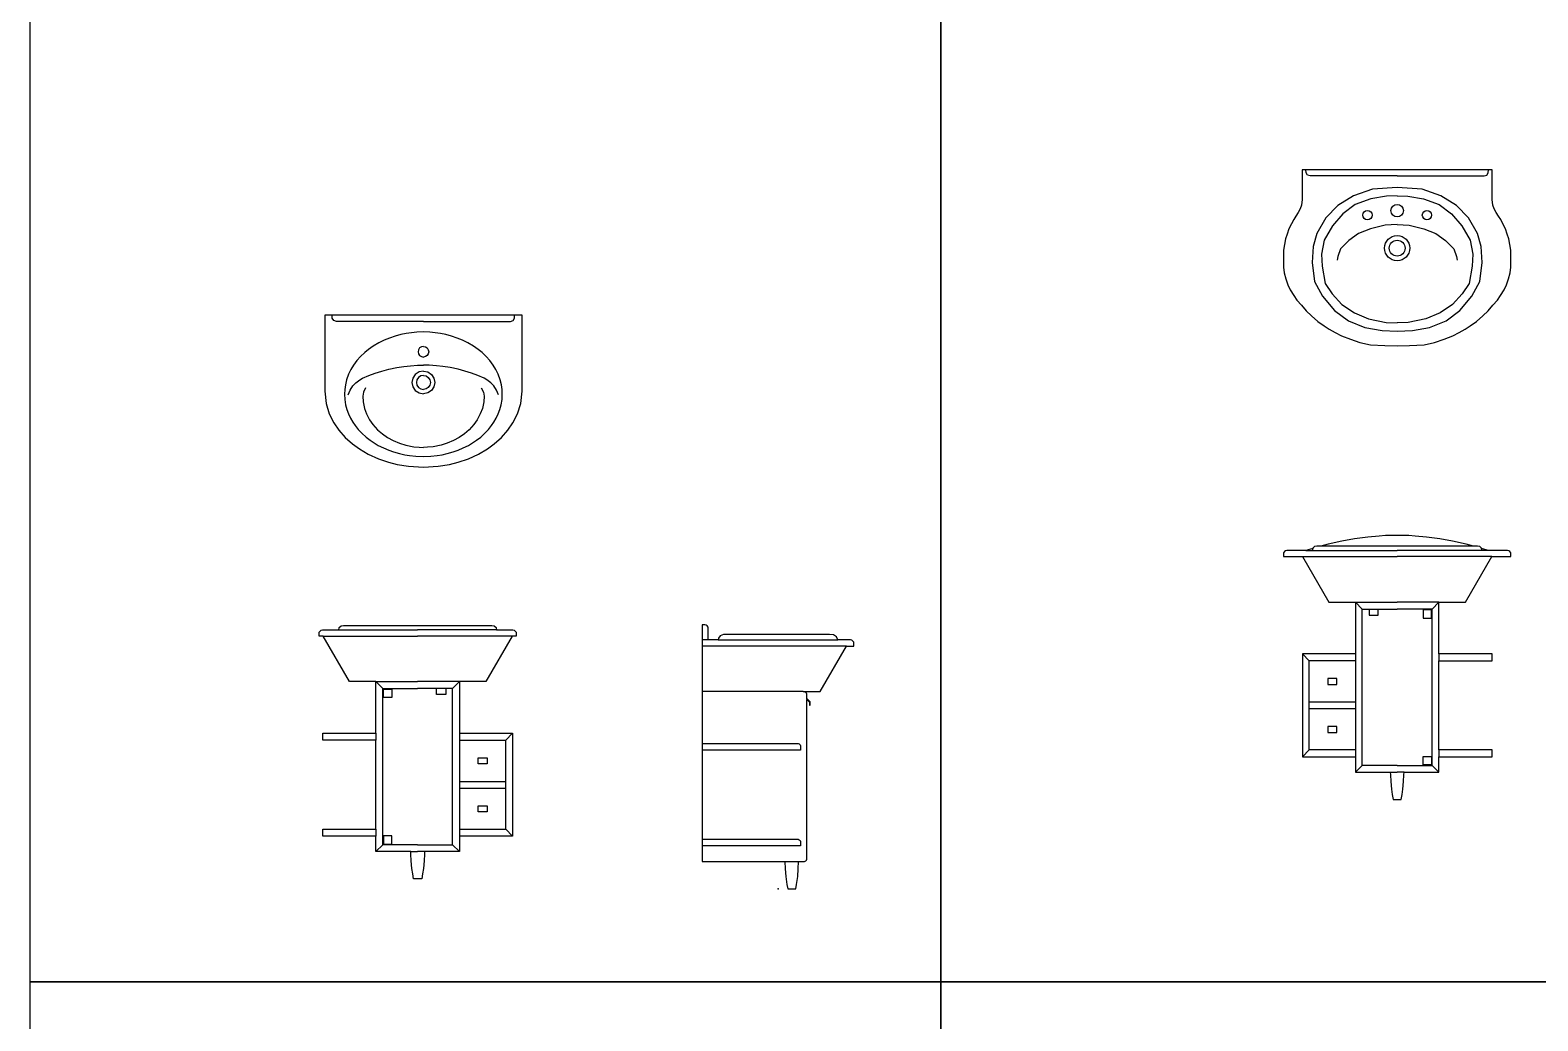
# Model space of a CAD drawing. Header units: millimetres. Extents: x 238.8 to 256.8, y 165 to 177.8.
# Drawn here: x 238.76 to 243.728, y 171.243 to 174.506 of the extents above; entities that cross this region are included whole.
import ezdxf

# ---------------------------------------------------------------- set-up
doc = ezdxf.new("R2010")
doc.units = ezdxf.units.MM

msp = doc.modelspace()

# ---------------------------------------------------------------- linework, layer by layer
at = {"color": 252}
for p, q in [((238.7604, 164.971), (238.7604, 177.771)), ((241.7604, 177.771), (241.7604, 164.971)), ((241.7604, 164.971), (241.7604, 177.771)), ((238.7604, 171.371), (256.7604, 171.371)), ((256.7604, 171.371), (238.7604, 171.371)), ((238.7604, 171.371), (238.7604, 171.371))]:
    msp.add_line(p, q, dxfattribs=at)
at = {"color": 175}
for p, q in [((242.9641, 174.0364), (242.9637, 174.0459)), ((242.9688, 174.0285), (242.9641, 174.0364)), ((242.9778, 174.0258), (242.9688, 174.0285)), ((243.2643, 174.0258), (242.9778, 174.0258)), ((243.2643, 174.0258), (243.5509, 174.0258)), ((243.5509, 174.0258), (243.5598, 174.0285)), ((243.5598, 174.0285), (243.5646, 174.0364)), ((243.5646, 174.0364), (243.5649, 174.0459)), ((243.1201, 173.9604), (243.0684, 173.9285)), ((243.1825, 173.9817), (243.1201, 173.9604)), ((243.2296, 173.9589), (243.1779, 173.9498)), ((243.2643, 173.9879), (243.1825, 173.9817)), ((243.2643, 173.96), (243.2296, 173.9589)), ((243.3462, 173.9817), (243.2643, 173.9879)), ((243.2643, 173.96), (243.2991, 173.9589)), ((243.2991, 173.9589), (243.3508, 173.9498)), ((243.4085, 173.9604), (243.3462, 173.9817)), ((243.4602, 173.9285), (243.4085, 173.9604)), ((243.0684, 173.9285), (243.0289, 173.8875)), ((243.1262, 173.9316), (243.0851, 173.9012)), ((243.1779, 173.9498), (243.1262, 173.9316)), ((243.3508, 173.9498), (243.4024, 173.9316)), ((243.4024, 173.9316), (243.4435, 173.9012)), ((243.4998, 173.8875), (243.4602, 173.9285)), ((243.0289, 173.8875), (243, 173.8359)), ((243.0517, 173.8617), (243.0243, 173.8146)), ((243.0851, 173.9012), (243.0517, 173.8617)), ((243.225, 173.8632), (243.1764, 173.8511)), ((243.2643, 173.8655), (243.225, 173.8632)), ((243.2643, 173.8655), (243.3036, 173.8632)), ((243.3036, 173.8632), (243.3523, 173.8511)), ((243.4435, 173.9012), (243.477, 173.8617)), ((243.477, 173.8617), (243.5043, 173.8146)), ((243.5286, 173.8359), (243.4998, 173.8875)), ((243, 173.8359), (242.9878, 173.7934)), ((243.0243, 173.8146), (243.0152, 173.7675)), ((243.1049, 173.8131), (243.0775, 173.7858)), ((243.1368, 173.8359), (243.1049, 173.8131)), ((243.1764, 173.8511), (243.1368, 173.8359)), ((243.3523, 173.8511), (243.3918, 173.8359)), ((243.3918, 173.8359), (243.4237, 173.8131)), ((243.4237, 173.8131), (243.4511, 173.7858)), ((243.5043, 173.8146), (243.5134, 173.7675)), ((243.5408, 173.7934), (243.5286, 173.8359)), ((242.9878, 173.7934), (242.9843, 173.7402)), ((243.0152, 173.7675), (243.0167, 173.7281)), ((243.0684, 173.76), (243.0669, 173.7478)), ((243.0775, 173.7858), (243.0684, 173.76)), ((243.4511, 173.7858), (243.4602, 173.76)), ((243.4602, 173.76), (243.4617, 173.7478)), ((243.5134, 173.7675), (243.5119, 173.7281)), ((243.5443, 173.7402), (243.5408, 173.7934)), ((242.9843, 173.7402), (242.9924, 173.6779)), ((243.0167, 173.7281), (243.0274, 173.6719)), ((243.5119, 173.7281), (243.5013, 173.6719)), ((243.5362, 173.6779), (243.5443, 173.7402)), ((242.9924, 173.6779), (243.0182, 173.6293)), ((243.0274, 173.6719), (243.0502, 173.6369)), ((243.5013, 173.6719), (243.4785, 173.6369)), ((243.5104, 173.6293), (243.5362, 173.6779)), ((243.0182, 173.6293), (243.0578, 173.5823)), ((243.0502, 173.6369), (243.0821, 173.602)), ((243.4785, 173.6369), (243.4465, 173.602)), ((243.4709, 173.5823), (243.5104, 173.6293)), ((239.7557, 173.5573), (239.7553, 173.5668)), ((240.3562, 173.5573), (240.3565, 173.5668)), ((243.0578, 173.5823), (243.1034, 173.5488)), ((243.0821, 173.602), (243.1232, 173.5747)), ((243.1232, 173.5747), (243.1703, 173.5549)), ((243.4055, 173.5747), (243.3584, 173.5549)), ((243.4465, 173.602), (243.4055, 173.5747)), ((243.4253, 173.5488), (243.4709, 173.5823)), ((239.7604, 173.5494), (239.7557, 173.5573)), ((239.7694, 173.5467), (239.7604, 173.5494)), ((240.0559, 173.5467), (239.7694, 173.5467)), ((240.0559, 173.5117), (240.0347, 173.511)), ((240.0559, 173.5467), (240.3425, 173.5467)), ((240.0771, 173.511), (240.0559, 173.5117)), ((240.3425, 173.5467), (240.3514, 173.5494)), ((240.3514, 173.5494), (240.3562, 173.5573)), ((243.1034, 173.5488), (243.1581, 173.5261)), ((243.1581, 173.5261), (243.2144, 173.5169)), ((243.1703, 173.5549), (243.2281, 173.5428)), ((243.2144, 173.5169), (243.2643, 173.5139)), ((243.2281, 173.5428), (243.2643, 173.5419)), ((243.3006, 173.5428), (243.2643, 173.5419)), ((243.2643, 173.5139), (243.3143, 173.5169)), ((243.3584, 173.5549), (243.3006, 173.5428)), ((243.3143, 173.5169), (243.3705, 173.5261)), ((243.3705, 173.5261), (243.4253, 173.5488)), ((239.8902, 173.4646), (239.8753, 173.4541)), ((239.9092, 173.4759), (239.8902, 173.4646)), ((239.9267, 173.4846), (239.9092, 173.4759)), ((239.9442, 173.4917), (239.9267, 173.4846)), ((239.9631, 173.4981), (239.9442, 173.4917)), ((239.9815, 173.5031), (239.9631, 173.4981)), ((239.999, 173.5067), (239.9815, 173.5031)), ((240.0173, 173.5094), (239.999, 173.5067)), ((240.0347, 173.511), (240.0173, 173.5094)), ((240.0492, 173.4628), (240.0436, 173.459)), ((240.0559, 173.4642), (240.0492, 173.4628)), ((240.0559, 173.4642), (240.0626, 173.4628)), ((240.0626, 173.4628), (240.0683, 173.459)), ((240.0946, 173.5094), (240.0771, 173.511)), ((240.1128, 173.5067), (240.0946, 173.5094)), ((240.1303, 173.5031), (240.1128, 173.5067)), ((240.1487, 173.4981), (240.1303, 173.5031)), ((240.1677, 173.4917), (240.1487, 173.4981)), ((240.1851, 173.4846), (240.1677, 173.4917)), ((240.2026, 173.4759), (240.1851, 173.4846)), ((240.2216, 173.4646), (240.2026, 173.4759)), ((240.2365, 173.4541), (240.2216, 173.4646)), ((239.8371, 173.4173), (239.8261, 173.4025)), ((239.8488, 173.4306), (239.8371, 173.4173)), ((239.8625, 173.4436), (239.8488, 173.4306)), ((239.8753, 173.4541), (239.8625, 173.4436)), ((240.0398, 173.4533), (240.0384, 173.4467)), ((240.0384, 173.4467), (240.0398, 173.44)), ((240.0436, 173.459), (240.0398, 173.4533)), ((240.0398, 173.44), (240.0436, 173.4343)), ((240.0436, 173.4343), (240.0492, 173.4305)), ((240.0492, 173.4305), (240.0559, 173.4292)), ((240.0626, 173.4305), (240.0559, 173.4292)), ((240.0683, 173.4343), (240.0626, 173.4305)), ((240.0683, 173.459), (240.0721, 173.4533)), ((240.0721, 173.44), (240.0683, 173.4343)), ((240.0721, 173.4533), (240.0734, 173.4467)), ((240.0734, 173.4467), (240.0721, 173.44)), ((240.2494, 173.4436), (240.2365, 173.4541)), ((240.263, 173.4306), (240.2494, 173.4436)), ((240.2748, 173.4173), (240.263, 173.4306)), ((240.2857, 173.4025), (240.2748, 173.4173)), ((239.8096, 173.3723), (239.803, 173.3543)), ((239.8171, 173.3877), (239.8096, 173.3723)), ((239.8261, 173.4025), (239.8171, 173.3877)), ((239.8558, 173.3591), (239.8764, 173.3679)), ((239.8764, 173.3679), (239.897, 173.3757)), ((239.897, 173.3757), (239.9192, 173.3828)), ((239.9192, 173.3828), (239.9417, 173.3889)), ((239.9417, 173.3889), (239.9681, 173.3946)), ((239.9681, 173.3946), (239.9919, 173.3984)), ((239.9919, 173.3984), (240.0132, 173.4007)), ((240.0132, 173.4007), (240.0365, 173.4023)), ((240.0294, 173.3722), (240.0213, 173.36)), ((240.0416, 173.3803), (240.0294, 173.3722)), ((240.0365, 173.4023), (240.0559, 173.4027)), ((240.0471, 173.3669), (240.0397, 173.3619)), ((240.0559, 173.3832), (240.0416, 173.3803)), ((240.0559, 173.3687), (240.0471, 173.3669)), ((240.0754, 173.4023), (240.0559, 173.4027)), ((240.0559, 173.3832), (240.0703, 173.3803)), ((240.0559, 173.3687), (240.0647, 173.3669)), ((240.0647, 173.3669), (240.0722, 173.3619)), ((240.0703, 173.3803), (240.0824, 173.3722)), ((240.0987, 173.4007), (240.0754, 173.4023)), ((240.0824, 173.3722), (240.0906, 173.36)), ((240.1199, 173.3984), (240.0987, 173.4007)), ((240.1437, 173.3946), (240.1199, 173.3984)), ((240.1702, 173.3889), (240.1437, 173.3946)), ((240.1927, 173.3828), (240.1702, 173.3889)), ((240.2148, 173.3757), (240.1927, 173.3828)), ((240.2354, 173.3679), (240.2148, 173.3757)), ((240.256, 173.3591), (240.2354, 173.3679)), ((240.2947, 173.3877), (240.2857, 173.4025)), ((240.3022, 173.3723), (240.2947, 173.3877)), ((240.3088, 173.3543), (240.3022, 173.3723)), ((239.7967, 173.322), (239.7959, 173.3067)), ((239.7989, 173.3375), (239.7967, 173.322)), ((239.803, 173.3543), (239.7989, 173.3375)), ((239.8084, 173.3052), (239.8147, 173.3203)), ((239.8147, 173.3203), (239.8239, 173.3342)), ((239.8239, 173.3342), (239.8334, 173.3443)), ((239.8334, 173.3443), (239.8463, 173.354)), ((239.8463, 173.354), (239.8558, 173.3591)), ((239.8581, 173.3139), (239.8559, 173.3002)), ((239.8654, 173.3278), (239.8581, 173.3139)), ((240.0213, 173.36), (240.0184, 173.3457)), ((240.0184, 173.3457), (240.0213, 173.3313)), ((240.0213, 173.3313), (240.0294, 173.3191)), ((240.0294, 173.3191), (240.0416, 173.311)), ((240.0347, 173.3545), (240.0329, 173.3457)), ((240.0329, 173.3457), (240.0347, 173.3368)), ((240.0397, 173.3619), (240.0347, 173.3545)), ((240.0347, 173.3368), (240.0397, 173.3294)), ((240.0397, 173.3294), (240.0471, 173.3244)), ((240.0471, 173.3244), (240.0559, 173.3227)), ((240.0647, 173.3244), (240.0559, 173.3227)), ((240.0722, 173.3294), (240.0647, 173.3244)), ((240.0824, 173.3191), (240.0703, 173.311)), ((240.0722, 173.3619), (240.0772, 173.3545)), ((240.0772, 173.3368), (240.0722, 173.3294)), ((240.0772, 173.3545), (240.0789, 173.3457)), ((240.0789, 173.3457), (240.0772, 173.3368)), ((240.0906, 173.3313), (240.0824, 173.3191)), ((240.0906, 173.36), (240.0934, 173.3457)), ((240.0934, 173.3457), (240.0906, 173.3313)), ((240.2464, 173.3278), (240.2538, 173.3139)), ((240.2538, 173.3139), (240.2559, 173.3002)), ((240.2655, 173.354), (240.256, 173.3591)), ((240.2784, 173.3443), (240.2655, 173.354)), ((240.288, 173.3342), (240.2784, 173.3443)), ((240.2972, 173.3203), (240.288, 173.3342)), ((240.3034, 173.3052), (240.2972, 173.3203)), ((240.313, 173.3375), (240.3088, 173.3543)), ((240.3152, 173.322), (240.313, 173.3375)), ((240.3159, 173.3067), (240.3152, 173.322)), ((239.7959, 173.3067), (239.7968, 173.2898)), ((239.7968, 173.2898), (239.7996, 173.2723)), ((239.7996, 173.2723), (239.8038, 173.2567)), ((239.8559, 173.3002), (239.8571, 173.282)), ((239.8571, 173.282), (239.8617, 173.26)), ((240.0416, 173.311), (240.0559, 173.3082)), ((240.0703, 173.311), (240.0559, 173.3082)), ((240.2548, 173.282), (240.2502, 173.26)), ((240.2559, 173.3002), (240.2548, 173.282)), ((240.3081, 173.2567), (240.3122, 173.2723)), ((240.3122, 173.2723), (240.315, 173.2898)), ((240.315, 173.2898), (240.3159, 173.3067)), ((239.8038, 173.2567), (239.809, 173.2424)), ((239.809, 173.2424), (239.8159, 173.2279)), ((239.8159, 173.2279), (239.8235, 173.2148)), ((239.8235, 173.2148), (239.8313, 173.2034)), ((239.8617, 173.26), (239.8684, 173.2417)), ((239.8684, 173.2417), (239.8788, 173.2219)), ((239.8788, 173.2219), (239.8896, 173.2066)), ((240.233, 173.2219), (240.2223, 173.2066)), ((240.2435, 173.2417), (240.233, 173.2219)), ((240.2502, 173.26), (240.2435, 173.2417)), ((240.2805, 173.2034), (240.2883, 173.2148)), ((240.2883, 173.2148), (240.296, 173.2279)), ((240.296, 173.2279), (240.3028, 173.2424)), ((240.3028, 173.2424), (240.3081, 173.2567)), ((239.8313, 173.2034), (239.8416, 173.1906)), ((239.8416, 173.1906), (239.8531, 173.1784)), ((239.8531, 173.1784), (239.8671, 173.1657)), ((239.8671, 173.1657), (239.8809, 173.1551)), ((239.8896, 173.2066), (239.905, 173.1896)), ((239.905, 173.1896), (239.9208, 173.1759)), ((239.9208, 173.1759), (239.938, 173.1641)), ((239.938, 173.1641), (239.9563, 173.1541)), ((240.1739, 173.1641), (240.1556, 173.1541)), ((240.191, 173.1759), (240.1739, 173.1641)), ((240.2068, 173.1896), (240.191, 173.1759)), ((240.2223, 173.2066), (240.2068, 173.1896)), ((240.231, 173.1551), (240.2447, 173.1657)), ((240.2447, 173.1657), (240.2588, 173.1784)), ((240.2588, 173.1784), (240.2703, 173.1906)), ((240.2703, 173.1906), (240.2805, 173.2034)), ((239.8809, 173.1551), (239.8942, 173.1461)), ((239.8942, 173.1461), (239.9073, 173.1384)), ((239.9073, 173.1384), (239.9244, 173.1298)), ((239.9244, 173.1298), (239.9416, 173.1225)), ((239.9416, 173.1225), (239.9576, 173.1169)), ((239.9563, 173.1541), (239.9771, 173.1453)), ((239.9576, 173.1169), (239.9772, 173.1113)), ((239.9771, 173.1453), (239.9976, 173.139)), ((239.9976, 173.139), (240.024, 173.1338)), ((240.024, 173.1338), (240.0425, 173.132)), ((240.0425, 173.132), (240.0559, 173.1317)), ((240.0693, 173.132), (240.0559, 173.1317)), ((240.0878, 173.1338), (240.0693, 173.132)), ((240.1143, 173.139), (240.0878, 173.1338)), ((240.1348, 173.1453), (240.1143, 173.139)), ((240.1347, 173.1113), (240.1543, 173.1169)), ((240.1556, 173.1541), (240.1348, 173.1453)), ((240.1543, 173.1169), (240.1702, 173.1225)), ((240.1702, 173.1225), (240.1874, 173.1298)), ((240.1874, 173.1298), (240.2045, 173.1384)), ((240.2045, 173.1384), (240.2176, 173.1461)), ((240.2176, 173.1461), (240.231, 173.1551)), ((239.9772, 173.1113), (239.9945, 173.1074)), ((239.9945, 173.1074), (240.0104, 173.1048)), ((240.0104, 173.1048), (240.0312, 173.1026)), ((240.0312, 173.1026), (240.0559, 173.1017)), ((240.0559, 173.1017), (240.0806, 173.1026)), ((240.0806, 173.1026), (240.1014, 173.1048)), ((240.1014, 173.1048), (240.1173, 173.1074)), ((240.1173, 173.1074), (240.1347, 173.1113)), ((242.9527, 172.7718), (243.2643, 172.7718)), ((242.9634, 172.7918), (243.2643, 172.7918)), ((242.986, 172.7987), (242.9843, 172.7918)), ((243.2643, 172.8068), (243.0128, 172.8068)), ((243.5158, 172.8068), (243.2643, 172.8068)), ((243.5653, 172.7918), (243.2643, 172.7918)), ((243.576, 172.7718), (243.2643, 172.7718)), ((243.5443, 172.7918), (243.5426, 172.7987)), ((243.1269, 172.6219), (243.2643, 172.6219)), ((243.1495, 172.5992), (243.1269, 172.6219)), ((243.4018, 172.6219), (243.2643, 172.6219)), ((243.3791, 172.5992), (243.4018, 172.6219)), ((243.1495, 172.0844), (243.1495, 172.5992)), ((243.1495, 172.5992), (243.2643, 172.5992)), ((243.1719, 172.5992), (243.1719, 172.5792)), ((243.1719, 172.5792), (243.2019, 172.5792)), ((243.2019, 172.5792), (243.2019, 172.5992)), ((243.3791, 172.5992), (243.2643, 172.5992)), ((243.3495, 172.5971), (243.3495, 172.5696)), ((243.377, 172.5971), (243.3495, 172.5971)), ((243.3495, 172.5696), (243.377, 172.5696)), ((243.377, 172.5696), (243.377, 172.5971)), ((243.3791, 172.0844), (243.3791, 172.5992)), ((239.7771, 172.5303), (240.0371, 172.5303)), ((240.2971, 172.5303), (240.0371, 172.5303)), ((239.7255, 172.5103), (240.0371, 172.5103)), ((240.3488, 172.5103), (240.0371, 172.5103)), ((240.9945, 172.4973), (240.9745, 172.4973)), ((241.4495, 172.4773), (240.9745, 172.4773)), ((241.0275, 172.4973), (241.4215, 172.4973)), ((242.9743, 172.4291), (242.9519, 172.4514)), ((243.1269, 172.4291), (242.9743, 172.4291)), ((242.9743, 172.1354), (242.9743, 172.4291)), ((243.1269, 172.4514), (243.1269, 172.4291)), ((243.4018, 172.4514), (243.4018, 172.4291)), ((243.0356, 172.3709, 0), (243.0356, 172.3509, 0)), ((243.0656, 172.3709, 0), (243.0356, 172.3709, 0)), ((243.0656, 172.3509, 0), (243.0656, 172.3709, 0)), ((239.8997, 172.3604), (240.0371, 172.3604)), ((239.9223, 172.3378), (239.8997, 172.3604)), ((239.9223, 171.8229), (239.9223, 172.3378)), ((239.9223, 172.3378), (240.0371, 172.3378)), ((239.9245, 172.3081), (239.9245, 172.3356)), ((239.9245, 172.3356), (239.952, 172.3356)), ((239.952, 172.3356), (239.952, 172.3081)), ((240.1746, 172.3604), (240.0371, 172.3604)), ((240.152, 172.3378), (240.0371, 172.3378)), ((240.0995, 172.3178), (240.0995, 172.3378)), ((240.1295, 172.3378), (240.1295, 172.3178)), ((240.152, 172.3378), (240.1746, 172.3604)), ((240.152, 171.8229), (240.152, 172.3378)), ((241.3075, 172.3273), (240.9745, 172.3273)), ((243.0356, 172.3509, 0), (243.0656, 172.3509, 0)), ((239.952, 172.3081), (239.9245, 172.3081)), ((240.1295, 172.3178), (240.0995, 172.3178)), ((241.3195, 172.3027), (241.3195, 172.3006)), ((243.1269, 172.2928, 0), (242.9743, 172.2928, 0)), ((243.1269, 172.2703, 0), (242.9743, 172.2703, 0)), ((239.8997, 172.19), (239.8997, 172.1676)), ((240.1746, 172.19), (240.1746, 172.1676)), ((240.3272, 172.1676), (240.3496, 172.19)), ((243.0356, 172.2129, 0), (243.0356, 172.1929, 0)), ((243.0656, 172.2129, 0), (243.0356, 172.2129, 0)), ((243.0356, 172.1929, 0), (243.0656, 172.1929, 0)), ((243.0656, 172.1929, 0), (243.0656, 172.2129, 0)), ((240.1746, 172.1676), (240.3272, 172.1676)), ((240.3272, 171.874), (240.3272, 172.1676)), ((240.9745, 172.1569), (241.286, 172.1569)), ((241.298, 172.1346), (240.9745, 172.1346)), ((241.286, 172.1569), (241.2902, 172.1564)), ((241.2902, 172.1564), (241.2939, 172.1549)), ((241.2939, 172.1549), (241.2968, 172.1519)), ((241.2968, 172.1519), (241.298, 172.1488)), ((241.298, 172.1488), (241.298, 172.1346)), ((242.9743, 172.1354), (242.9519, 172.113)), ((243.1269, 172.1354), (242.9743, 172.1354)), ((243.1269, 172.1354), (243.1269, 172.113)), ((243.4018, 172.1354), (243.4018, 172.113)), ((240.2359, 172.0895, 0), (240.2359, 172.1095, 0)), ((240.2359, 172.1095, 0), (240.2659, 172.1095, 0)), ((240.2659, 172.0895, 0), (240.2359, 172.0895, 0)), ((240.2659, 172.1095, 0), (240.2659, 172.0895, 0)), ((243.1495, 172.0844), (243.1269, 172.0617)), ((243.2643, 172.0844), (243.1495, 172.0844)), ((243.2643, 172.0844), (243.3791, 172.0844)), ((243.3495, 172.0865), (243.3495, 172.114)), ((243.3495, 172.114), (243.377, 172.114)), ((243.377, 172.0865), (243.3495, 172.0865)), ((243.377, 172.114), (243.377, 172.0865)), ((243.3791, 172.0844), (243.4018, 172.0617)), ((240.1746, 172.0313, 0), (240.3272, 172.0313, 0)), ((243.2416, 172.0617), (243.2643, 172.0617)), ((243.287, 172.0617), (243.2643, 172.0617)), ((240.1746, 172.0089, 0), (240.3272, 172.0089, 0)), ((240.2359, 171.9314, 0), (240.2359, 171.9514, 0)), ((240.2359, 171.9514, 0), (240.2659, 171.9514, 0)), ((240.2659, 171.9314, 0), (240.2359, 171.9314, 0)), ((240.2659, 171.9514, 0), (240.2659, 171.9314, 0)), ((239.8997, 171.874), (239.8997, 171.8516)), ((240.1746, 171.874), (240.1746, 171.8516)), ((240.1746, 171.874), (240.3272, 171.874)), ((240.3272, 171.874), (240.3496, 171.8516)), ((239.9223, 171.8229), (239.8997, 171.8003)), ((240.0371, 171.8229), (239.9223, 171.8229)), ((239.952, 171.8526), (239.9245, 171.8526)), ((239.9245, 171.8526), (239.9245, 171.8251)), ((239.9245, 171.8251), (239.952, 171.8251)), ((239.952, 171.8251), (239.952, 171.8526)), ((240.0371, 171.8229), (240.152, 171.8229)), ((240.152, 171.8229), (240.1746, 171.8003)), ((240.9745, 171.8414), (241.286, 171.8414)), ((241.286, 171.8414), (241.2902, 171.8408)), ((241.2902, 171.8408), (241.2939, 171.8394)), ((241.2939, 171.8394), (241.2968, 171.8364)), ((241.2968, 171.8364), (241.298, 171.8333)), ((241.298, 171.8333), (241.298, 171.8191)), ((240.0144, 171.8003), (240.0371, 171.8003)), ((240.0598, 171.8003), (240.0371, 171.8003)), ((241.298, 171.8191), (240.9745, 171.8191)), ((241.247, 171.7673), (241.292, 171.7673))]:
    msp.add_line(p, q, dxfattribs=at)
for points in [[(243.2643, 173.4659), (243.3048, 173.4673), (243.3527, 173.4698), (243.3871, 173.4771), (243.4186, 173.4881), (243.4477, 173.4995), (243.4686, 173.51), (243.4885, 173.5215), (243.5053, 173.532), (243.5257, 173.5467), (243.5466, 173.5645), (243.5644, 173.5818), (243.5796, 173.5996), (243.5948, 173.6169), (243.6052, 173.6321), (243.6173, 173.6504), (243.6246, 173.6672), (243.6314, 173.6871), (243.6361, 173.706), (243.6387, 173.7253), (243.639, 173.7448), (243.6393, 173.7617), (243.6387, 173.7816), (243.6358, 173.7997), (243.6318, 173.818), (243.6272, 173.8338), (243.6209, 173.8511), (243.6128, 173.868), (243.6054, 173.8821), (243.5982, 173.8933), (243.5905, 173.9056), (243.5842, 173.9171), (243.5793, 173.9297), (243.5772, 173.9479), (243.5772, 174.0459), (243.2643, 174.0459), (242.9515, 174.0459), (242.9515, 173.9479), (242.9493, 173.9297), (242.9445, 173.9171), (242.9382, 173.9056), (242.9304, 173.8933), (242.9233, 173.8821), (242.9158, 173.868), (242.9078, 173.8511), (242.9015, 173.8338), (242.8969, 173.818), (242.8928, 173.7997), (242.89, 173.7816), (242.8893, 173.7617), (242.8896, 173.7448), (242.8899, 173.7253), (242.8925, 173.706), (242.8973, 173.6871), (242.9041, 173.6672), (242.9114, 173.6504), (242.9234, 173.6321), (242.9339, 173.6169), (242.9491, 173.5996), (242.9642, 173.5818), (242.982, 173.5645), (243.003, 173.5467), (243.0234, 173.532), (243.0401, 173.5215), (243.06, 173.51), (243.0809, 173.4995), (243.1101, 173.4881), (243.1415, 173.4771), (243.1759, 173.4698), (243.2239, 173.4673)], [(239.7309, 173.5668), (239.7309, 173.3168), (239.7351, 173.2767), (239.7458, 173.242), (239.7606, 173.2124), (239.7771, 173.1883), (239.7982, 173.1645), (239.8223, 173.143), (239.8451, 173.1265), (239.8739, 173.1096), (239.9076, 173.0943), (239.9413, 173.0828), (239.9697, 173.0757), (240.0074, 173.0696), (240.0559, 173.0668), (240.1044, 173.0696), (240.1421, 173.0757), (240.1706, 173.0828), (240.2042, 173.0943), (240.2379, 173.1096), (240.2667, 173.1265), (240.2896, 173.143), (240.3137, 173.1645), (240.3347, 173.1883), (240.3512, 173.2124), (240.366, 173.242), (240.3767, 173.2767), (240.3809, 173.3168), (240.3809, 173.5668)], [(242.9519, 172.1354), (242.9519, 172.113), (243.1269, 172.113), (243.1269, 172.0617), (243.2416, 172.0617), (243.242, 172.0528), (243.243, 172.0316), (243.2455, 172.0062), (243.2481, 171.9881), (243.251, 171.9718), (243.2643, 171.9718), (243.2776, 171.9718), (243.2806, 171.9881), (243.2832, 172.0062), (243.2856, 172.0316), (243.2866, 172.0528), (243.287, 172.0617), (243.4018, 172.0617), (243.4018, 172.113), (243.5768, 172.113), (243.5768, 172.1354), (243.4018, 172.1354), (243.4018, 172.4291), (243.5768, 172.4291), (243.5768, 172.4514), (243.4018, 172.4514), (243.4018, 172.6219), (243.4893, 172.6219), (243.576, 172.7718), (243.6393, 172.7718), (243.6393, 172.7797), (243.6386, 172.7845), (243.6359, 172.7882), (243.6318, 172.7908), (243.6279, 172.7918), (243.5653, 172.7918), (243.5426, 172.7987), (243.5425, 172.7994), (243.5365, 172.8051), (243.5291, 172.8068), (243.5158, 172.8068), (243.4919, 172.8134), (243.4462, 172.8233), (243.4053, 172.8308), (243.3614, 172.8361), (243.3235, 172.8393), (243.3026, 172.841), (243.2643, 172.8418), (243.226, 172.841), (243.2052, 172.8393), (243.1672, 172.8361), (243.1233, 172.8308), (243.0824, 172.8233), (243.0367, 172.8134), (243.0128, 172.8068), (242.9995, 172.8068), (242.9921, 172.8051), (242.9862, 172.7994), (242.986, 172.7987), (242.9634, 172.7918), (242.9008, 172.7918), (242.8969, 172.7908), (242.8928, 172.7882), (242.8901, 172.7845), (242.8893, 172.7797), (242.8893, 172.7718), (242.9527, 172.7718), (243.0393, 172.6219), (243.1269, 172.6219), (243.1269, 172.4514), (242.9519, 172.4514), (242.9519, 172.4291)], [(239.8056, 172.5453), (240.0371, 172.5453), (240.2687, 172.5453), (240.2819, 172.5453), (240.2893, 172.5437), (240.2953, 172.5379), (240.2954, 172.5373), (240.2971, 172.5303), (240.3507, 172.5303), (240.3546, 172.5293), (240.3587, 172.5268), (240.3614, 172.523), (240.3621, 172.5183), (240.3621, 172.5103), (240.3488, 172.5103), (240.2622, 172.3604), (240.1746, 172.3604), (240.1746, 172.19), (240.3496, 172.19), (240.3496, 172.1676), (240.3496, 171.874), (240.3496, 171.8516), (240.1746, 171.8516), (240.1746, 171.8003), (240.0598, 171.8003), (240.0595, 171.7914), (240.0584, 171.7702), (240.056, 171.7448), (240.0534, 171.7267), (240.0504, 171.7103), (240.0371, 171.7103), (240.0238, 171.7103), (240.0209, 171.7267), (240.0183, 171.7448), (240.0158, 171.7702), (240.0148, 171.7914), (240.0144, 171.8003), (239.8997, 171.8003), (239.8997, 171.8516), (239.7247, 171.8516), (239.7247, 171.874), (239.8997, 171.874), (239.8997, 172.1676), (239.7247, 172.1676), (239.7247, 172.19), (239.8997, 172.19), (239.8997, 172.3604), (239.8121, 172.3604), (239.7255, 172.5103), (239.7121, 172.5103), (239.7121, 172.5183), (239.7129, 172.523), (239.7156, 172.5268), (239.7197, 172.5293), (239.7236, 172.5303), (239.7771, 172.5303), (239.7788, 172.5373), (239.7788, 172.5373), (239.779, 172.5379), (239.785, 172.5437), (239.7923, 172.5453)], [(241.0288, 172.5033), (241.0275, 172.4973), (240.9945, 172.4973), (240.9945, 172.5348), (240.9937, 172.5396), (240.9914, 172.5434), (240.9879, 172.546), (240.9834, 172.5473), (240.9745, 172.5473), (240.9745, 171.7673), (241.247, 171.7673), (241.2478, 171.7436), (241.2499, 171.7186), (241.2532, 171.6918), (241.2562, 171.6773), (241.2828, 171.6773), (241.2858, 171.6918), (241.2891, 171.7186), (241.2912, 171.7436), (241.292, 171.7673), (241.3075, 171.7673), (241.312, 171.768), (241.316, 171.7698), (241.3186, 171.7726), (241.3195, 171.776), (241.3195, 172.3006), (241.3205, 172.3006), (241.3285, 172.2927), (241.3285, 172.2827), (241.3305, 172.2827), (241.3305, 172.2937), (241.3215, 172.3027), (241.3195, 172.3027), (241.3195, 172.3187), (241.3186, 172.3221), (241.3161, 172.3247), (241.3121, 172.3266), (241.3075, 172.3273), (241.3629, 172.3273), (241.4495, 172.4773), (241.4745, 172.4773), (241.4745, 172.4853), (241.4739, 172.49), (241.4713, 172.4939), (241.4673, 172.4964), (241.4631, 172.4973), (241.4215, 172.4973), (241.4174, 172.5079), (241.4075, 172.5145), (241.3942, 172.5159), (241.0447, 172.5159), (241.0341, 172.5106)]]:
    msp.add_lwpolyline(points, close=True, dxfattribs=at)
for points in [[(243.1269, 172.4291), (243.1269, 172.1354)], [(240.1746, 172.1676), (240.1746, 171.874)]]:
    msp.add_lwpolyline(points, dxfattribs=at)
for centre, radius in [((243.1662, 173.8966), 0.0154), ((243.2643, 173.9114), 0.0205), ((243.3625, 173.8966), 0.0154), ((243.2643, 173.7879), 0.0415), ((243.2643, 173.7879), 0.0261)]:
    msp.add_circle(centre, radius, dxfattribs=at)
msp.add_point((241.2245, 171.6773), dxfattribs=at)

doc.saveas('drawing.dxf')
